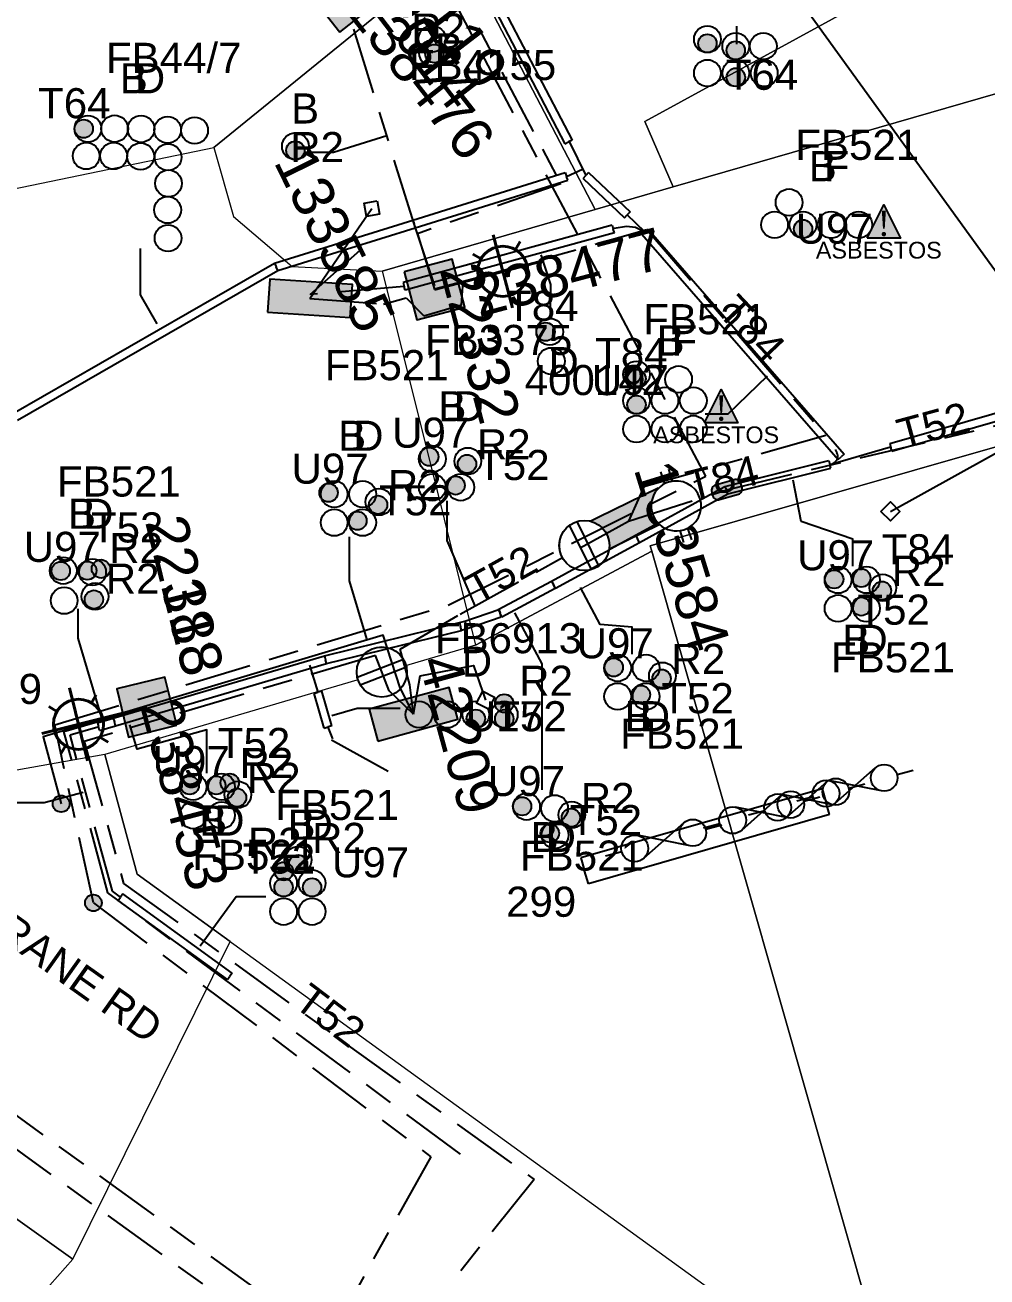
# Model space of a CAD drawing. Header units: metres. Extents: x 314728 to 315901, y 6265229 to 6266735.
# Drawn here: x 315284 to 315341.6, y 6265714.7 to 6265789.6 of the extents above; entities that cross this region are included whole.
import ezdxf
from ezdxf.enums import TextEntityAlignment as Align

# ---------------------------------------------------------------- set-up
doc = ezdxf.new("R2010")
doc.units = ezdxf.units.M
doc.linetypes.add('Cable Exist UG', pattern=[8.2, 4, -1.2, 1.8, -1.2])
doc.layers.get('0').update_dxf_attribs({"color": 6})
doc.layers.add('Cadastre Land Parcels_SP_EXT', color=250, linetype='Continuous', lineweight=5)
doc.layers.add('Cadastre Roads_SP_EXT', color=250, linetype='Continuous', lineweight=5)
for name, color, linetype in [('Duct_SP_EXT', 7, 'Continuous'), ('Equip_HV_EXT', 7, 'Continuous'), ('Equip_LV_EXT', 7, 'Continuous'), ('Equip_SP_SL_EXT', 7, 'Continuous'), ('Mains_HV_EXT', 7, 'Continuous'), ('Mains_LV_EXT', 7, 'Continuous'), ('Mains_SL_EXT', 7, 'Continuous'), ('Services_SP_EXT', 7, 'Continuous'), ('Sub_LV_EXT', 7, 'Continuous'), ('SupportsUG_SP_LV_EXT', 7, 'Continuous'), ('SupportsUG_SP_LV_SL_EXT', 7, 'Continuous'), ('Trench_SP_EXT', 7, 'Continuous')]:
    doc.layers.add(name, color=color, linetype=linetype)
doc.styles.add('COLUMN_LABEL', font='arial.ttf')
doc.styles.add('iecARIAL', font='arial.ttf', dxfattribs={"height": 2})
doc.styles.add('iecNAME', font='times.ttf')
doc.styles.add('POLE_LABEL', font='arial.ttf')
doc.styles.get("Standard").update_dxf_attribs({"font": 'arial.ttf'})

# ---------------------------------------------------------------- blocks, each defined once
blk = doc.blocks.new('COLUMN_EXT')
blk.add_hatch(color=256).paths.add_polyline_path([(-1.485, 1.485), (-1.485, -1.485), (1.485, -1.485), (1.485, 1.485)])
blk.add_lwpolyline([(-1.485, -1.485), (1.485, -1.485), (1.485, 1.485), (-1.485, 1.485)], close=True)
for tag, height, style, flags, p in [('ASSET_NUM', 2.5, 'COLUMN_LABEL', 8, (2, 2)), ('STRUCTURE_PLANT_NUMBER', 0.2, 'POLE_LABEL', 9, (1.813, 0.031)), ('STREET_CODE', 0.2, 'COLUMN_LABEL', 9, (1.813, -0.2))]:
    blk.add_attdef(tag, text='', height=height, dxfattribs=dict(style=style, flags=flags)).set_placement(p, align=Align.MIDDLE_LEFT)
at = {"flags": 9}
for tag, p in [('OWNED_BY', (1.813, -0.6)), ('STATE', (1.813, -0.8)), ('COLUMN_TYPE', (1.813, -0.4)), ('STREETNAME', (1.813, -1.6)), ('USAGE', (1.813, -1)), ('LEGEND', (1.813, -1.2)), ('LOCATION', (1.813, -1.4)), ('SUBURB', (1.813, -1.8)), ('NOTES', (1.813, -2))]:
    blk.add_attdef(tag, text='', height=0.2, dxfattribs=at).set_placement(p, align=Align.MIDDLE_LEFT)
at = {"flags": 1}
blk.add_attdef('Z', (1.813, -2.351), '', height=0.2, dxfattribs=at)
blk = doc.blocks.new('PILLAR_EXT')
blk.add_hatch(color=256).paths.add_polyline_path([(-2.475, 0.99), (-2.475, -0.99), (2.475, -0.99), (2.475, 0.99)])
blk.add_lwpolyline([(-2.475, -0.99), (2.475, -0.99), (2.475, 0.99), (-2.475, 0.99)], close=True)
at = {"style": 'iecARIAL', "flags": 8}
blk.add_attdef('ASSET_NUM', (1.5, 3.5), '', height=2.5, dxfattribs=at)
for tag, p, flags in [('OWNED_BY', (0, -0.2), 9), ('STATE', (0, -0.4), 9), ('SUPPORT_TYPE', (0, -0.6), 9), ('USAGE', (0, -0.8), 9), ('LEGEND', (0, -1), 9), ('LOCATION', (0, -1.2), 9), ('NOTES', (0, -1.4), 9), ('PARENT', (0, -1.6), 9), ('STREETNAME', (0, -1.8), 9), ('SUBURB', (0, -2), 1)]:
    blk.add_attdef(tag, p, '', height=0.2, dxfattribs=dict(flags=flags))
blk = doc.blocks.new('DUCT_EXT')
blk.add_circle((0, 0.8), 0.8)
at = {"flags": 1}
blk.add_attdef('Z', (0, 0), '', height=0.2, dxfattribs=at)
at = {"flags": 9}
for tag, p in [('DUCT_CODE', (0, 0)), ('XSECT_TYPE', (0, -0.2)), ('STATE', (0, -0.6)), ('FB_REFERENCE', (0, -0.4)), ('NOTES', (0, -0.8))]:
    blk.add_attdef(tag, text='', height=0.2, dxfattribs=at).set_placement(p, align=Align.MIDDLE_LEFT)
blk = doc.blocks.new('SL_LANTERN_EXT')
at = {"lineweight": 40}
for p, q in [((0, 1.968), (0, 6.468)), ((-1.459, 5.676), (-1.061, 5.278)), ((1.458, 5.676), (1.06, 5.278)), ((-2.25, 4.218), (2.25, 4.218)), ((-1.459, 2.759), (-1.061, 3.157)), ((1.458, 2.759), (1.06, 3.157)), ((0, 0), (0, 2.721))]:
    blk.add_line(p, q, dxfattribs=at)
blk.add_circle((0, 4.218), 1.5, dxfattribs=at)
at = {"style": 'iecARIAL', "flags": 8}
blk.add_attdef('ASSET_NUM', (1.5, 1.5), '', height=2.5, dxfattribs=at)
for tag, p, height, flags in [('CONSTRUCTED_VOLTAGE', (0.981, -0.653), 0.2, 9), ('CONTROL_TYPE', (0.981, -0.853), 0.2, 9), ('OPERATING_VOLTAGE', (0.981, -1.653), 0.2, 9), ('LANTERN_PURPOSE', (0.981, -1.053), 0.2, 9), ('LANTERN_TYPE', (0.981, -1.253), 0.2, 9), ('NO_PHASES', (0.981, -1.453), 0.2, 9), ('LNUMBER', (2.181, -3.253), 2.5, 8), ('ORIENTATION', (0.981, -1.853), 0.2, 9), ('OWNED_BY', (0.981, -2.053), 0.2, 9), ('STATE', (0.981, -2.253), 0.2, 9), ('CEXIST', (0.981, -2.653), 0.2, 9), ('CNEW', (0.981, -2.853), 0.2, 9), ('CNUMBER', (0.981, -3.053), 0.2, 9), ('USAGE', (0.981, -2.453), 0.2, 9), ('CREMOVE', (0.981, -3.253), 0.2, 9), ('CREPLACE', (0.981, -3.453), 0.2, 9), ('LKINGHEIGHT', (0.981, -3.653), 0.2, 9), ('LBRACKET', (0.981, -3.853), 0.2, 9), ('LBRACKETVOCAB', (0.981, -4.053), 0.2, 9), ('LCATEGORY', (0.981, -4.253), 0.2, 9), ('LCHARGE1', (0.981, -4.453), 0.2, 9), ('LCHARGE1PERCENT', (0.981, -4.653), 0.2, 9), ('LCHARGE2', (0.981, -4.853), 0.2, 9), ('LCHARGE2PERCENT', (0.981, -5.053), 0.2, 9), ('LCHARGE3', (0.981, -5.253), 0.2, 9), ('LCHARGE3PERCENT', (0.981, -5.453), 0.2, 9), ('LEXIST', (0.981, -5.653), 0.2, 9), ('LLAMP', (0.981, -5.853), 0.2, 9), ('LLAMPVOCAB', (0.981, -6.053), 0.2, 9), ('LMAST', (0.981, -6.253), 0.2, 9), ('LMASTVOCAB', (0.981, -6.453), 0.2, 9), ('LNEW', (0.981, -6.653), 0.2, 9), ('LANTNUMBER', (0.981, -6.853), 0.2, 9), ('LOUTREACH', (0.981, -7.253), 0.2, 9), ('LOUTREACHVOCAB', (0.981, -7.453), 0.2, 9), ('LRATECODE', (0.981, -7.653), 0.2, 9), ('LREMOVE', (0.981, -7.853), 0.2, 9), ('LREPLACE', (0.981, -8.053), 0.2, 9), ('LTYPE', (0.981, -8.253), 0.2, 9), ('LTYPEVOCAB', (0.981, -8.453), 0.2, 9), ('LEGEND', (0.981, -8.653), 0.2, 9), ('LOCATION', (0.981, -8.853), 0.2, 9), ('NOTES', (0.981, -9.053), 0.2, 9), ('STREETNAME', (0.981, -9.253), 0.2, 9), ('SUBURB', (0.981, -9.453), 0.2, 1)]:
    blk.add_attdef(tag, p, '', height=height, dxfattribs=dict(flags=flags))
blk = doc.blocks.new('CCP_EXT')
at = {"flags": 9}
for tag, p in [('USAGE', (0, -1.2)), ('LEGEND', (0, -1.4)), ('LIFE_SUPPORT', (0, -1.6)), ('STATE', (0, -1.8)), ('NOTES', (0, -2))]:
    blk.add_attdef(tag, text='', height=0.2, dxfattribs=at).set_placement(p, align=Align.MIDDLE_LEFT)
blk.add_wipeout([(0, 0.566), (0.566, 0), (0, -0.566), (-0.566, 0)])
blk.add_lwpolyline([(-0.566, 0), (0, 0.566), (0.566, 0), (0, -0.566), (-0.566, 0)])
at = {"flags": 1}
blk.add_attdef('Z', (0, 0), '', height=0.2, dxfattribs=at)
at = {"flags": 9}
for tag, p in [('CCP_TYPE', (0, 0)), ('OPERATING_VOLTAGE', (0, -0.6)), ('ORIENTATION', (0, -0.8)), ('CONSTRUCTED_VOLTAGE', (0, -0.2)), ('NO_PHASES', (0, -0.4)), ('OWNED_BY', (0, -1))]:
    blk.add_attdef(tag, text='', height=0.2, dxfattribs=at).set_placement(p, align=Align.MIDDLE_LEFT)
blk = doc.blocks.new('LV_STJ_EXT')
h = blk.add_hatch(color=256)
edge = h.paths.add_edge_path()
edge.add_ellipse((-0.586, 0.131), major_axis=(0.226, 0.226), ratio=1, start_angle=44.99996, end_angle=135)
edge.add_line((-0.906, 0.131), (-0.906, -0.131))
edge.add_ellipse((-0.586, -0.131), major_axis=(0.226, 0.226), ratio=1, start_angle=134.99996, end_angle=225)
edge.add_line((-0.586, -0.451), (0.586, -0.451))
edge.add_ellipse((0.586, -0.131), major_axis=(-0.226, 0.226), ratio=1, start_angle=134.99996, end_angle=225)
edge.add_line((0.906, -0.131), (0.906, 0.131))
edge.add_ellipse((0.586, 0.131), major_axis=(-0.226, 0.226), ratio=1, start_angle=224.99996, end_angle=315)
edge.add_line((0.586, 0.451), (-0.586, 0.451))
blk.add_lwpolyline([(-0.906, 0.131), (-0.906, -0.131, 0.414214), (-0.586, -0.451), (0.586, -0.451, 0.414214), (0.906, -0.131), (0.906, 0.131, 0.414214), (0.586, 0.451), (-0.586, 0.451, 0.414214)], format="xyb", close=True)
at = {"flags": 1}
blk.add_attdef('Z', (0, 0), '', height=0.2, dxfattribs=at)
at = {"flags": 9}
for tag, p in [('ORIENTATION', (0, 0)), ('USAGE', (0, -0.2)), ('LEGEND', (0, -0.4)), ('NOTES', (0, -0.6))]:
    blk.add_attdef(tag, text='', height=0.2, dxfattribs=at).set_placement(p, align=Align.MIDDLE_LEFT)
blk = doc.blocks.new('WARNING_FEATURE_EXT')
h = blk.add_hatch(color=2)
h.dxf.hatch_style = 1
h.paths.add_polyline_path([(0.001, 1.995), (-0.994, -0.001), (0.997, -0.001)])
at = {"color": 18, "true_color": 0x000000}
blk.add_lwpolyline([(-0.994, -0.001), (0.001, 1.995), (0.997, -0.001)], close=True, dxfattribs=at)
at = {"color": 18, "true_color": 0x000000, "insert": (0.001, 0.872), "char_height": 1.5, "attachment_point": 5, "line_spacing_factor": 1.5, "style": 'iecNAME'}
blk.add_mtext_dynamic_manual_height_columns('!', width=1.5, gutter_width=4, heights=[0], dxfattribs=at)
at = {"color": 2, "flags": 1}
for tag, p in [('STATE', (1.191, 2.008)), ('HAZMAT_ID', (1.191, 0.723))]:
    blk.add_attdef(tag, p, '', height=0.8, dxfattribs=at)
at = {"color": 2}
blk.add_attdef('WARNING_TYPE', text='', height=1, dxfattribs=at).set_placement((-4.067, -1.217), (4.875, -1.217), align=Align.ALIGNED)
at = {"color": 2, "flags": 1}
blk.add_attdef('WARNING_DESC', text='', height=0.8, dxfattribs=at).set_placement((1.191, -0.562), align=Align.MIDDLE_CENTER)
blk = doc.blocks.new('LV_UG_LINKS_CLOSED_EXT')
blk.add_wipeout([(-1.056, 1.057), (-1.18, 0.916), (-1.286, 0.761), (-1.371, 0.594), (-1.435, 0.417), (-1.476, 0.234), (-1.493, 0.047), (-1.487, -0.14), (-1.458, -0.326), (-1.406, -0.506), (-1.331, -0.678), (-1.236, -0.839), (-1.121, -0.988), (-0.988, -1.12), (-0.84, -1.235), (-0.679, -1.331), (-0.506, -1.406), (-0.326, -1.458), (-0.141, -1.487), (0.047, -1.493), (0.233, -1.476), (0.416, -1.435), (0.593, -1.371), (0.76, -1.286), (0.915, -1.181), (1.056, -1.057), (1.18, -0.916), (1.286, -0.761), (1.371, -0.594), (1.435, -0.417), (1.476, -0.234), (1.493, -0.047), (1.487, 0.14), (1.458, 0.326), (1.406, 0.506), (1.331, 0.678), (1.236, 0.839), (1.121, 0.988), (0.988, 1.12), (0.84, 1.235), (0.679, 1.331), (0.506, 1.406), (0.326, 1.458), (0.141, 1.487), (-0.047, 1.493), (-0.233, 1.476), (-0.416, 1.435), (-0.593, 1.371), (-0.76, 1.286), (-0.915, 1.181)])
for p, q in [((-0.25, -1.479), (-0.25, 1.479)), ((0.25, -1.479), (0.25, 1.479))]:
    blk.add_line(p, q)
blk.add_circle((0, 0), 1.5)
at = {"flags": 9}
for tag, p in [('ACTUAL_STATUS', (0, 0)), ('OPERATING_VOLTAGE', (0, -0.6)), ('ORIENTATION', (0, -0.8)), ('CONSTRUCTED_VOLTAGE', (0, -0.2)), ('NO_PHASES', (0, -0.4)), ('STATE', (0, -1)), ('SWITCH_TYPE', (0, -1.2)), ('USAGE', (0, -1.4)), ('NOTES', (0, -1.6))]:
    blk.add_attdef(tag, text='', height=0.2, dxfattribs=at).set_placement(p, align=Align.MIDDLE_LEFT)
at = {"flags": 1}
blk.add_attdef('Z', (0, 0), '', height=0.2, dxfattribs=at)
blk = doc.blocks.new('LV_UG_LINKS_OPEN_EXT')
for p, q in [((-0.249, 1.473), (-0.249, 2.22)), ((0.249, 1.473), (0.249, 2.22)), ((-0.249, -1.473), (-0.249, -2.22)), ((0.249, -1.473), (0.249, -2.22))]:
    blk.add_line(p, q)
at = {"flags": 9}
for tag, p in [('ACTUAL_STATUS', (0, 0)), ('OPERATING_VOLTAGE', (0, -0.6)), ('ORIENTATION', (0, -0.8)), ('CONSTRUCTED_VOLTAGE', (0, -0.2)), ('NO_PHASES', (0, -0.4)), ('STATE', (0, -1)), ('SWITCH_TYPE', (0, -1.2)), ('USAGE', (0, -1.4)), ('NOTES', (0, -1.6))]:
    blk.add_attdef(tag, text='', height=0.2, dxfattribs=at).set_placement(p, align=Align.MIDDLE_LEFT)
at = {"flags": 1}
blk.add_attdef('Z', (0, 0), '', height=0.2, dxfattribs=at)
blk.add_wipeout([(-0.249, 1.473), (-0.432, 1.43), (-0.608, 1.365), (-0.774, 1.278), (-0.928, 1.171), (-1.067, 1.045), (-1.19, 0.903), (-1.294, 0.747), (-1.377, 0.579), (-1.439, 0.402), (-1.478, 0.218), (-1.494, 0.031), (-1.486, -0.156), (-1.455, -0.341), (-1.4, -0.521), (-1.324, -0.692), (-1.227, -0.853), (-1.11, -1), (-0.976, -1.131), (-0.827, -1.244), (-0.664, -1.338), (-0.491, -1.411), (-0.311, -1.461), (-0.125, -1.489), (0.062, -1.493), (0.249, -1.473), (0.432, -1.43), (0.608, -1.365), (0.774, -1.278), (0.928, -1.171), (1.067, -1.045), (1.19, -0.903), (1.294, -0.747), (1.377, -0.579), (1.439, -0.402), (1.478, -0.218), (1.494, -0.031), (1.486, 0.156), (1.455, 0.341), (1.4, 0.521), (1.324, 0.692), (1.227, 0.853), (1.11, 1), (0.976, 1.131), (0.827, 1.244), (0.664, 1.338), (0.491, 1.411), (0.311, 1.461), (0.125, 1.489), (-0.062, 1.493)])
blk.add_lwpolyline([(0, -1.494, 1), (0, 1.494, 1)], format="xyb", close=True)
blk = doc.blocks.new('CABLE_LARGE_EXT')
h = blk.add_hatch(color=256)
edge = h.paths.add_edge_path()
edge.add_arc((0, 0.55), 0.55, 0, 360)
blk.add_circle((0, 0.55), 0.55)
at = {"flags": 1}
blk.add_attdef('Z', (0, 0), '', height=0.2, dxfattribs=at)
at = {"flags": 9}
for tag, p in [('COND_CODE', (0, 0)), ('XSECT_SIZE', (0, -0.6)), ('STATE', (0, -0.4)), ('FB_REFERENCE', (0, -0.2)), ('NOTES', (0, -0.8))]:
    blk.add_attdef(tag, text='', height=0.2, dxfattribs=at).set_placement(p, align=Align.MIDDLE_LEFT)
blk = doc.blocks.new('CONNECTOR_NODE_EXT')
h = blk.add_hatch(color=256)
edge = h.paths.add_edge_path()
edge.add_arc((0, 0), 0.5, 0, 360)
blk.add_circle((0, 0), 0.5)
at = {"flags": 1}
blk.add_attdef('Z', (0, 0), '', height=0.2, dxfattribs=at)
at = {"flags": 9}
for tag, p in [('CONNECTOR_TYPE', (0, 0)), ('OPERATING_VOLTAGE', (0, -0.6)), ('ORIENTATION', (0, -0.8)), ('CONSTRUCTED_VOLTAGE', (0, -0.2)), ('NO_PHASES', (0, -0.4)), ('SUBTYPE', (0, -1)), ('USAGE', (0, -1.2)), ('NOTES', (0, -1.4))]:
    blk.add_attdef(tag, text='', height=0.2, dxfattribs=at).set_placement(p, align=Align.MIDDLE_LEFT)
blk = doc.blocks.new('LV_UG_DFUSE_CLOSED_EXT')
for points in [[(1, 0), (0, 0)], [(5.04, 0.726), (2.156, -0.717)], [(5.049, -0.707), (2.156, 0.717)], [(6.2, 0.013), (7.2, 0.013)]]:
    blk.add_lwpolyline(points)
for centre in [(1.8, 0), (5.4, 0.011)]:
    blk.add_circle(centre, 0.8)
at = {"flags": 9}
for tag, p in [('ACTUAL_STATUS', (0, 0)), ('OPERATING_VOLTAGE', (0, -0.6)), ('ORIENTATION', (0, -0.8)), ('CONSTRUCTED_VOLTAGE', (0, -0.2)), ('NO_PHASES', (0, -0.4)), ('STATE', (0, -1)), ('SWITCH_TYPE', (0, -1.2)), ('USAGE', (0, -1.4)), ('NOTES', (0, -1.6))]:
    blk.add_attdef(tag, text='', height=0.2, dxfattribs=at).set_placement(p, align=Align.MIDDLE_LEFT)
at = {"flags": 1}
blk.add_attdef('Z', (0, 0), '', height=0.2, dxfattribs=at)

msp = doc.modelspace()

# ---------------------------------------------------------------- linework, layer by layer
at = {"layer": 'Cadastre Land Parcels_SP_EXT', "linetype": 'Continuous'}
for points in [[(315370.245, 6265793.612), (315351.381, 6265827.942), (315313.589, 6265797.059), (315309.972, 6265794.151), (315318.129, 6265778.53), (315322.791, 6265779.872), (315321.11, 6265783.788), (315359.235, 6265804.639), (315365.78, 6265792.306), (315370.245, 6265793.612)], [(315365.78, 6265792.306), (315359.235, 6265804.639), (315321.11, 6265783.788), (315322.791, 6265779.872), (315365.78, 6265792.306)], [(315318.129, 6265778.53), (315309.972, 6265794.151), (315295.33, 6265782.235), (315296.505, 6265778.111), (315300.011, 6265775.118), (315305.39, 6265774.842), (315318.129, 6265778.53)], [(315376.703, 6265723.763), (315361.896, 6265719.457), (315347.809, 6265765.976), (315321.414, 6265758.406), (315321.514, 6265758.105), (315334.743, 6265711.767), (315330.044, 6265710.326), (315348.383, 6265697.047), (315354.949, 6265697.222), (315379.822, 6265724.654), (315376.703, 6265723.763)], [(315330.044, 6265710.326), (315334.743, 6265711.767), (315321.514, 6265758.105), (315310.985, 6265752.478), (315288.806, 6265745.946), (315290.746, 6265738.781), (315330.044, 6265710.326)], [(315286.9, 6265715.765), (315253.49, 6265739.644), (315236.226, 6265727.865), (315274.495, 6265701.774), (315286.9, 6265715.765)]]:
    msp.add_lwpolyline(points, close=True, dxfattribs=at)
at = {"layer": 'Cadastre Roads_SP_EXT', "linetype": 'Continuous'}
msp.add_lwpolyline([(315296.302, 6265734.758), (315290.746, 6265738.782), (315288.806, 6265745.946), (315267.968, 6265742.227), (315253.49, 6265739.644), (315286.9, 6265715.765), (315296.302, 6265734.758)], close=True, dxfattribs=at)
at = {"layer": 'Duct_SP_EXT'}
for p, q in [((315310.836, 6265793.991), (315316.747, 6265782.678)), ((315310.409, 6265793.773), (315316.322, 6265782.456)), ((315316.322, 6265782.456), (315316.535, 6265782.567)), ((315316.747, 6265782.678), (315316.535, 6265782.567)), ((315307.228, 6265777.89), (315316.345, 6265780.734)), ((315316.345, 6265780.734), (315316.416, 6265780.505)), ((315316.488, 6265780.275), (315316.416, 6265780.505)), ((315317.407, 6265780.382), (315317.572, 6265780.556)), ((315317.737, 6265780.73), (315317.572, 6265780.556)), ((315317.737, 6265780.73), (315320.217, 6265778.378)), ((315307.371, 6265777.432), (315316.488, 6265780.275)), ((315317.407, 6265780.382), (315319.887, 6265778.029)), ((315320.217, 6265778.378), (315320.052, 6265778.203)), ((315319.153, 6265777.591), (315306.647, 6265774.161)), ((315307.228, 6265777.89), (315307.3, 6265777.661)), ((315307.228, 6265777.89), (315307.3, 6265777.661)), ((315307.371, 6265777.432), (315307.3, 6265777.661)), ((315307.371, 6265777.432), (315307.3, 6265777.661)), ((315319.153, 6265777.591), (315319.217, 6265777.359)), ((315319.887, 6265778.029), (315320.052, 6265778.203)), ((315319.28, 6265777.128), (315306.773, 6265773.699)), ((315319.28, 6265777.128), (315319.217, 6265777.359)), ((315320.929, 6265777.042), (315321.11, 6265777.2)), ((315321.291, 6265777.358), (315321.11, 6265777.2)), ((315321.291, 6265777.358), (315333.031, 6265763.898)), ((315283.354, 6265766.349), (315298.96, 6265775.312)), ((315298.96, 6265775.312), (315299.057, 6265775.091)), ((315283.593, 6265765.933), (315299.153, 6265774.869)), ((315299.153, 6265774.869), (315299.057, 6265775.091)), ((315306.647, 6265774.161), (315306.71, 6265773.93)), ((315306.773, 6265773.699), (315306.71, 6265773.93)), ((315335.745, 6265764.534), (315347.276, 6265767.841)), ((315335.877, 6265764.073), (315347.408, 6265767.38)), ((315335.745, 6265764.534), (315335.811, 6265764.303)), ((315335.877, 6265764.073), (315335.811, 6265764.303)), ((315325.892, 6265761.965), (315332.104, 6265763.519)), ((315332.104, 6265763.519), (315332.162, 6265763.286)), ((315332.22, 6265763.053), (315332.162, 6265763.286)), ((315332.669, 6265763.582), (315332.85, 6265763.74)), ((315333.031, 6265763.898), (315332.85, 6265763.74)), ((315326.068, 6265761.515), (315332.22, 6265763.053)), ((315325.892, 6265761.965), (315325.98, 6265761.74)), ((315326.068, 6265761.515), (315325.98, 6265761.74)), ((315312.555, 6265754.179), (315315.749, 6265755.885)), ((315310.332, 6265753.919), (315312.364, 6265754.617)), ((315312.329, 6265754.602), (315312.442, 6265754.39)), ((315312.364, 6265754.617), (315312.442, 6265754.39)), ((315312.555, 6265754.179), (315312.442, 6265754.39)), ((315312.52, 6265754.163), (315312.442, 6265754.39)), ((315310.012, 6265753.825), (315310.332, 6265753.919)), ((315310.012, 6265753.825), (315310.08, 6265753.595)), ((315310.023, 6265753.828), (315310.08, 6265753.595)), ((315310.148, 6265753.365), (315310.08, 6265753.595)), ((315310.137, 6265753.362), (315310.08, 6265753.595)), ((315310.332, 6265753.919), (315310.405, 6265753.691)), ((315310.477, 6265753.462), (315310.405, 6265753.691)), ((315310.477, 6265753.462), (315312.52, 6265754.163)), ((315310.148, 6265753.365), (315310.477, 6265753.462)), ((315289.311, 6265748.117), (315301.938, 6265751.836)), ((315289.446, 6265747.657), (315302.074, 6265751.376)), ((315301.938, 6265751.836), (315302.006, 6265751.606)), ((315301.949, 6265751.839), (315302.006, 6265751.606)), ((315302.074, 6265751.376), (315302.006, 6265751.606)), ((315302.063, 6265751.373), (315302.006, 6265751.606)), ((315301.32, 6265749.593), (315301.55, 6265749.66)), ((315301.931, 6265747.518), (315301.32, 6265749.593)), ((315301.781, 6265749.728), (315301.55, 6265749.66)), ((315302.392, 6265747.654), (315301.781, 6265749.728)), ((315288.363, 6265747.838), (315289.311, 6265748.117)), ((315288.363, 6265747.838), (315288.431, 6265747.608)), ((315288.498, 6265747.377), (315288.431, 6265747.608)), ((315288.498, 6265747.377), (315289.446, 6265747.657)), ((315289.311, 6265748.117), (315289.379, 6265747.887)), ((315289.311, 6265748.117), (315289.379, 6265747.887)), ((315289.446, 6265747.657), (315289.379, 6265747.887)), ((315289.446, 6265747.657), (315289.379, 6265747.887)), ((315301.931, 6265747.518), (315302.161, 6265747.586)), ((315302.392, 6265747.654), (315302.161, 6265747.586)), ((315289.605, 6265737.212), (315289.746, 6265737.406)), ((315296.141, 6265732.479), (315289.605, 6265737.212)), ((315289.887, 6265737.601), (315289.746, 6265737.406)), ((315296.423, 6265732.868), (315289.887, 6265737.601)), ((315296.141, 6265732.479), (315296.282, 6265732.674)), ((315296.423, 6265732.868), (315296.282, 6265732.674))]:
    msp.add_line(p, q, dxfattribs=at)
for points in [[(315326.576, 6265789.487), (315326.576, 6265788.412)], [(315300.799, 6265781.96), (315302.484, 6265781.96), (315305.667, 6265782.944)], [(315290.925, 6265776.191), (315290.925, 6265773.431), (315291.918, 6265771.68)], [(315315.457, 6265772.429), (315315.482, 6265774.046), (315314.903, 6265775.82)], [(315324.701, 6265766.309), (315326.075, 6265766.309), (315328.432, 6265768.579)], [(315333.532, 6265757.196), (315333.532, 6265758.815), (315330.459, 6265759.871), (315329.969, 6265762.351)], [(315309.27, 6265761.114), (315309.27, 6265758.729), (315310.935, 6265754.831)], [(315303.428, 6265758.952), (315303.428, 6265756.326), (315304.448, 6265752.863)], [(315320.352, 6265751.931), (315320.352, 6265753.55), (315318.44, 6265753.718), (315317.246, 6265755.931)], [(315287.197, 6265754.648), (315287.197, 6265752.902), (315288.646, 6265747.982)], [(315314.958, 6265743.819), (315314.958, 6265751.352), (315313.326, 6265754.406)], [(315306.465, 6265748.696), (315303.904, 6265748.696), (315302.393, 6265748.251)], [(315294.91, 6265744.829), (315294.91, 6265747.421), (315290.737, 6265746.247), (315290.307, 6265747.707)], [(315281.193, 6265743.06), (315285.174, 6265743.06), (315287.516, 6265743.694)], [(315298.442, 6265737.431), (315296.658, 6265737.431), (315294.501, 6265734.486)]]:
    msp.add_lwpolyline(points, dxfattribs=at)
at = {"layer": 'Mains_HV_EXT', "linetype": 'Cable Exist UG'}
msp.add_lwpolyline([(315288.124, 6265737.064), (315308.297, 6265721.887), (315297.046, 6265701.732)], dxfattribs=at)
at = {"layer": 'Mains_LV_EXT', "linetype": 'Cable Exist UG'}
msp.add_lwpolyline([(315326.008, 6265761.772), (315345.068, 6265766.32)], dxfattribs=at)
at = {"layer": 'Services_SP_EXT'}
msp.add_lwpolyline([(315347.692, 6265767.074), (315330.581, 6265790.707)], dxfattribs=at)
at = {"layer": 'Sub_LV_EXT'}
for p, q in [((315331.7, 6265743.885), (315317.281, 6265739.75)), ((315331.7, 6265743.885), (315331.921, 6265743.116)), ((315332.142, 6265742.347), (315331.921, 6265743.116)), ((315332.142, 6265742.347), (315317.723, 6265738.212)), ((315317.281, 6265739.75), (315317.502, 6265738.981)), ((315317.723, 6265738.212), (315317.502, 6265738.981))]:
    msp.add_line(p, q, dxfattribs=at)
at = {"layer": 'Trench_SP_EXT', "linetype": 'Cable Exist UG'}
for points in [[(315316.568, 6265782.587), (315317.572, 6265780.556)], [(315316.416, 6265780.504), (315317.38, 6265780.944)], [(315308.545, 6265773.956), (315307.3, 6265777.661)], [(315319.258, 6265777.401), (315320.009, 6265777.537), (315320.545, 6265777.463), (315321.11, 6265777.2), (315320.052, 6265778.204)], [(315306.71, 6265773.93), (315301.08, 6265773.44), (315304.085, 6265776.101)], [(315332.162, 6265763.286), (315335.783, 6265764.329)], [(315301.047, 6265751.284), (315301.55, 6265749.66)], [(315289.746, 6265737.406), (315289.262, 6265737.757), (315286.731, 6265747.107), (315288.397, 6265747.598)], [(315302.144, 6265747.581), (315302.432, 6265746.882)], [(315302.374, 6265746.815), (315305.761, 6265744.938)]]:
    msp.add_lwpolyline(points, dxfattribs=at)
msp.add_lwpolyline([(315332.476, 6265764.169), (315332.592, 6265763.972), (315332.592, 6265763.972, -0.384373), (315332.493, 6265763.438), (315332.493, 6265763.438), (315332.297, 6265763.309)], format="xyb", dxfattribs=at)

# ---------------------------------------------------------------- block references
at = {"layer": 'Duct_SP_EXT'}
for name, p, rotation in [('DUCT_EXT', (315309.175, 6265788.733), 90), ('DUCT_EXT', (315309.216, 6265787.866), 90), ('CABLE_LARGE_EXT', (315309.069, 6265787.849), 90), ('DUCT_EXT', (315286.999, 6265783.349), 270.249110522693), ('CABLE_LARGE_EXT', (315286.999, 6265783.349), 270.249110522693), ('DUCT_EXT', (315288.596, 6265783.356), 270.249110522693), ('DUCT_EXT', (315290.176, 6265783.338), 270.249110522693), ('DUCT_EXT', (315291.764, 6265783.284), 270.249110522693), ('DUCT_EXT', (315293.379, 6265783.249), 270.249110522693), ('DUCT_EXT', (315300.197, 6265781.508), 359.4476719335503), ('CABLE_LARGE_EXT', (315300.197, 6265781.508), 359.4476719335503), ('DUCT_EXT', (315314.615, 6265771.217), 269.9999999999998), ('CABLE_LARGE_EXT', (315314.615, 6265771.217), 269.9999999999998), ('CABLE_LARGE_EXT', (315307.659, 6265763.743), 269.9999999999998), ('CABLE_LARGE_EXT', (315301.639, 6265761.594), 269.9999999999998), ('CABLE_LARGE_EXT', (315285.624, 6265756.918), 269.9999999999998), ('CABLE_LARGE_EXT', (315331.873, 6265756.416), 269.9999999999998), ('CABLE_LARGE_EXT', (315318.692, 6265751.15), 269.9999999999998), ('CABLE_LARGE_EXT', (315293.336, 6265744.1), 269.9999999999998), ('CABLE_LARGE_EXT', (315313.213, 6265742.84), 269.9999999999998)]:
    msp.add_blockref(name, p, dxfattribs=dict(at, rotation=rotation))
for name, p in [('DUCT_EXT', (315324.844, 6265787.904)), ('CABLE_LARGE_EXT', (315324.844, 6265787.904)), ('DUCT_EXT', (315326.536, 6265787.491)), ('DUCT_EXT', (315328.186, 6265787.491)), ('CABLE_LARGE_EXT', (315326.536, 6265787.491)), ('DUCT_EXT', (315324.844, 6265785.882)), ('DUCT_EXT', (315326.544, 6265785.882)), ('DUCT_EXT', (315328.244, 6265785.882)), ('CABLE_LARGE_EXT', (315326.544, 6265785.882)), ('DUCT_EXT', (315287.697, 6265780.93)), ('DUCT_EXT', (315289.336, 6265780.93)), ('DUCT_EXT', (315290.951, 6265780.904)), ('DUCT_EXT', (315292.59, 6265780.853)), ('DUCT_EXT', (315292.616, 6265779.29)), ('DUCT_EXT', (315329.728, 6265778.152)), ('DUCT_EXT', (315292.565, 6265777.702)), ('DUCT_EXT', (315328.861, 6265776.811)), ('DUCT_EXT', (315330.561, 6265776.811)), ('DUCT_EXT', (315332.245, 6265776.811)), ('DUCT_EXT', (315333.895, 6265776.811)), ('DUCT_EXT', (315292.59, 6265776.011)), ('CABLE_LARGE_EXT', (315330.561, 6265776.811)), ('DUCT_EXT', (315315.509, 6265768.664)), ('DUCT_EXT', (315320.602, 6265767.859)), ('CABLE_LARGE_EXT', (315320.603, 6265767.859)), ('DUCT_EXT', (315323.12, 6265767.571)), ('DUCT_EXT', (315320.602, 6265766.299)), ('DUCT_EXT', (315322.302, 6265766.299)), ('DUCT_EXT', (315324.002, 6265766.299)), ('CABLE_LARGE_EXT', (315320.603, 6265766.299)), ('DUCT_EXT', (315320.602, 6265764.599)), ('DUCT_EXT', (315322.302, 6265764.599)), ('DUCT_EXT', (315324.002, 6265764.599)), ('DUCT_EXT', (315308.395, 6265762.814)), ('DUCT_EXT', (315310.518, 6265762.683)), ('CABLE_LARGE_EXT', (315310.467, 6265762.761)), ('DUCT_EXT', (315308.395, 6265761.114)), ('CABLE_LARGE_EXT', (315309.785, 6265761.474)), ('DUCT_EXT', (315310.095, 6265761.114)), ('DUCT_EXT', (315302.527, 6265760.703)), ('DUCT_EXT', (315304.227, 6265760.703)), ('DUCT_EXT', (315305.204, 6265760.239)), ('CABLE_LARGE_EXT', (315305.152, 6265760.316)), ('DUCT_EXT', (315302.527, 6265759.003)), ('CABLE_LARGE_EXT', (315303.917, 6265759.364)), ('DUCT_EXT', (315304.227, 6265759.003)), ('DUCT_EXT', (315286.326, 6265756.131)), ('CABLE_LARGE_EXT', (315287.761, 6265756.387)), ('DUCT_EXT', (315288.077, 6265756.039)), ('CABLE_LARGE_EXT', (315288.581, 6265756.489)), ('DUCT_EXT', (315332.657, 6265755.576)), ('CABLE_LARGE_EXT', (315334.045, 6265755.946)), ('DUCT_EXT', (315334.357, 6265755.576)), ('DUCT_EXT', (315335.334, 6265755.112)), ('DUCT_EXT', (315286.377, 6265754.339)), ('DUCT_EXT', (315288.222, 6265754.593)), ('CABLE_LARGE_EXT', (315288.158, 6265754.657)), ('CABLE_LARGE_EXT', (315335.282, 6265755.189)), ('DUCT_EXT', (315332.657, 6265753.876)), ('CABLE_LARGE_EXT', (315334.047, 6265754.237)), ('DUCT_EXT', (315334.357, 6265753.876)), ('DUCT_EXT', (315319.477, 6265750.311)), ('DUCT_EXT', (315321.177, 6265750.311)), ('DUCT_EXT', (315322.154, 6265749.846)), ('CABLE_LARGE_EXT', (315322.102, 6265749.924)), ('DUCT_EXT', (315319.477, 6265748.611)), ('CABLE_LARGE_EXT', (315320.867, 6265748.971)), ('DUCT_EXT', (315321.177, 6265748.611)), ('DUCT_EXT', (315307.597, 6265747.527)), ('DUCT_EXT', (315309.296, 6265747.525)), ('DUCT_EXT', (315310.996, 6265747.525)), ('DUCT_EXT', (315312.696, 6265747.525)), ('DUCT_EXT', (315294.089, 6265743.201)), ('CABLE_LARGE_EXT', (315295.473, 6265743.548)), ('DUCT_EXT', (315295.789, 6265743.201)), ('CABLE_LARGE_EXT', (315296.28, 6265743.702)), ('DUCT_EXT', (315296.766, 6265742.736)), ('CABLE_LARGE_EXT', (315296.714, 6265742.813)), ('DUCT_EXT', (315294.089, 6265741.501)), ('DUCT_EXT', (315295.789, 6265741.501)), ('DUCT_EXT', (315314.031, 6265742.019)), ('DUCT_EXT', (315315.704, 6265741.915)), ('DUCT_EXT', (315316.733, 6265741.529)), ('CABLE_LARGE_EXT', (315316.682, 6265741.606)), ('CABLE_LARGE_EXT', (315315.421, 6265740.68)), ('DUCT_EXT', (315315.731, 6265740.319)), ('DUCT_EXT', (315300.363, 6265738.833)), ('CABLE_LARGE_EXT', (315299.511, 6265738.407)), ('CABLE_LARGE_EXT', (315300.363, 6265738.833)), ('DUCT_EXT', (315299.501, 6265737.442)), ('CABLE_LARGE_EXT', (315299.501, 6265737.442)), ('DUCT_EXT', (315301.201, 6265737.442)), ('CABLE_LARGE_EXT', (315301.2, 6265737.442)), ('DUCT_EXT', (315299.501, 6265735.742)), ('DUCT_EXT', (315301.201, 6265735.742))]:
    msp.add_blockref(name, p, dxfattribs=at)
ref = msp.add_blockref('WARNING_FEATURE_EXT', (315335.395, 6265776.811), dxfattribs=at)
ref.add_attrib('WARNING_TYPE', 'ASBESTOS', (315331.329, 6265775.594), dxfattribs={"layer": '0', "color": 2, "height": 1})
ref = msp.add_blockref('WARNING_FEATURE_EXT', (315325.669, 6265765.77), dxfattribs=at)
ref.add_attrib('WARNING_TYPE', 'ASBESTOS', (315321.603, 6265764.553), dxfattribs={"layer": '0', "color": 2, "height": 1})
at = {"layer": 'Equip_HV_EXT'}
msp.add_blockref('CONNECTOR_NODE_EXT', (315288.124, 6265737.064), dxfattribs=at)
at = {"layer": 'Equip_LV_EXT'}
for name, p, rotation in [('LV_STJ_EXT', (315326.008, 6265761.772), 16.13931329854249), ('LV_UG_DFUSE_CLOSED_EXT', (315330.197, 6265743.142), 14.89699361908315), ('LV_UG_DFUSE_CLOSED_EXT', (315327.305, 6265742.313), 14.89699361908315), ('LV_UG_DFUSE_CLOSED_EXT', (315324.616, 6265741.541), 14.89699361908315), ('LV_UG_DFUSE_CLOSED_EXT', (315318.755, 6265739.86), 14.89699361908315)]:
    msp.add_blockref(name, p, dxfattribs=dict(at, rotation=rotation))
msp.add_blockref('CONNECTOR_NODE_EXT', (315286.2, 6265742.99), dxfattribs=at)
at = {"layer": 'Equip_SP_SL_EXT'}
ref = msp.add_blockref('SL_LANTERN_EXT', (315303.111, 6265791.217), dxfattribs=dict(at, rotation=37.9802808910411))
ref.add_attrib('ASSET_NUM', '22119', dxfattribs={"layer": '0', "height": 2.5, "rotation": 307.43815, "style": 'iecARIAL'}).set_placement((315304.611, 6265792.717), align=Align.BOTTOM_LEFT)
ref = msp.add_blockref('SL_LANTERN_EXT', (315303.111, 6265791.217), dxfattribs=dict(at, rotation=37.9802808910411))
ref.add_attrib('ASSET_NUM', '22014', dxfattribs={"layer": '0', "height": 2.5, "rotation": 307.43815, "style": 'iecARIAL'}).set_placement((315304.611, 6265792.717), align=Align.MIDDLE_LEFT)
ref = msp.add_blockref('SL_LANTERN_EXT', (315308.531, 6265773.745), dxfattribs=dict(at, rotation=284.8806766796928))
ref.add_attrib('ASSET_NUM', '22332', dxfattribs={"layer": '0', "height": 2.5, "rotation": 284.7099, "style": 'iecARIAL'}).set_placement((315310.031, 6265775.245), align=Align.MIDDLE_LEFT)
ref = msp.add_blockref('SL_LANTERN_EXT', (315291.327, 6265748.76), dxfattribs=dict(at, rotation=103.9329746555293))
ref.add_attrib('ASSET_NUM', '22383', dxfattribs={"layer": '0', "height": 2.5, "rotation": 284.00572, "style": 'iecARIAL'}).set_placement((315292.827, 6265750.26), align=Align.BOTTOM_RIGHT)
ref = msp.add_blockref('SL_LANTERN_EXT', (315291.327, 6265748.76), dxfattribs=dict(at, rotation=103.9329746555293))
ref.add_attrib('ASSET_NUM', '22118', dxfattribs={"layer": '0', "height": 2.5, "rotation": 284.00572, "style": 'iecARIAL'}).set_placement((315292.827, 6265750.26), align=Align.BOTTOM_RIGHT)
at = {"layer": 'SupportsUG_SP_LV_EXT'}
ref = msp.add_blockref('PILLAR_EXT', (315301.077, 6265773.214), dxfattribs=dict(at, rotation=356.1993148713275))
ref.add_attrib('ASSET_NUM', '133585', dxfattribs={"layer": '0', "height": 2.5, "rotation": 296.25114, "style": 'iecARIAL'}).set_placement((315302.577, 6265776.714), align=Align.MIDDLE_CENTER)
ref = msp.add_blockref('PILLAR_EXT', (315320.118, 6265759.891), dxfattribs=dict(at, rotation=26.16619923531292))
ref.add_attrib('ASSET_NUM', '133584', dxfattribs={"layer": '0', "height": 2.5, "rotation": 287.11468, "style": 'iecARIAL'}).set_placement((315321.618, 6265763.391), align=Align.MIDDLE_LEFT)
ref = msp.add_blockref('PILLAR_EXT', (315307.267, 6265748.345), dxfattribs=dict(at, rotation=15.30515783885251))
ref.add_attrib('ASSET_NUM', '42209', dxfattribs={"layer": '0', "height": 2.5, "rotation": 285.26853, "style": 'iecARIAL'}).set_placement((315308.767, 6265751.845), align=Align.MIDDLE_LEFT)
at = {"layer": 'SupportsUG_SP_LV_SL_EXT'}
ref = msp.add_blockref('COLUMN_EXT', (315303.111, 6265791.217), dxfattribs=dict(at, rotation=37.9802808910411))
ref.add_attrib('ASSET_NUM', '238476', dxfattribs={"layer": '0', "height": 2.5, "rotation": 308.09111, "style": 'COLUMN_LABEL'}).set_placement((315305.111, 6265791.967), align=Align.TOP_LEFT)
ref = msp.add_blockref('COLUMN_EXT', (315308.531, 6265773.745), dxfattribs=dict(at, rotation=284.8806766796928))
ref.add_attrib('ASSET_NUM', '238477', dxfattribs={"layer": '0', "height": 2.5, "rotation": 14.9169, "style": 'COLUMN_LABEL'}).set_placement((315310.531, 6265774.495), align=Align.TOP_LEFT)
ref = msp.add_blockref('COLUMN_EXT', (315291.318, 6265748.771), dxfattribs=dict(at, rotation=103.9329746555293))
ref.add_attrib('ASSET_NUM', '238453', dxfattribs={"layer": '0', "height": 2.5, "rotation": 284.7839, "style": 'COLUMN_LABEL'}).set_placement((315293.318, 6265749.521), align=Align.TOP_LEFT)

# ---------------------------------------------------------------- texts
at = {"layer": 'Cadastre Land Parcels_SP_EXT'}
msp.add_text('299', height=1.8, dxfattribs=at).set_placement((315312.806, 6265736.234))
at = {"layer": 'Cadastre Roads_SP_EXT'}
msp.add_text('CRANE RD', height=1.8, rotation=324.57223, dxfattribs=at).set_placement((315280.702, 6265736.187))
at = {"layer": 'Duct_SP_EXT'}
for s, p in [('R2', (315307.138, 6265788.445)), ('B', (315308.552, 6265787.257)), ('FB44/7', (315288.875, 6265786.695)), ('FB4155', (315306.997, 6265786.266)), ('B', (315289.704, 6265785.474)), ('D', (315290.604, 6265785.474)), ('T64', (315325.944, 6265785.682)), ('T64', (315284.817, 6265783.984)), ('B', (315299.946, 6265783.668)), ('R2', (315299.896, 6265781.358)), ('FB521', (315330.099, 6265781.494)), ('B', (315330.904, 6265780.215)), ('F', (315331.804, 6265780.215)), ('U97', (315330.123, 6265776.481)), ('T84', (315312.806, 6265771.868)), ('FB521', (315321.009, 6265771.067)), ('FB3375', (315307.958, 6265769.825)), ('B', (315321.801, 6265769.791)), ('F', (315322.701, 6265769.791)), ('T84', (315318.129, 6265769.035)), ('FB521', (315301.961, 6265768.319)), ('D', (315315.339, 6265768.502)), ('400142', (315313.917, 6265767.428)), ('U97', (315317.931, 6265767.426)), ('B', (315308.756, 6265765.862)), ('D', (315309.656, 6265765.862)), ('B', (315302.76, 6265764.099)), ('D', (315303.66, 6265764.099)), ('U97', (315305.992, 6265764.281)), ('R2', (315311.054, 6265763.59)), ('T52', (315311.072, 6265762.349)), ('U97', (315299.973, 6265762.131)), ('FB521', (315285.948, 6265761.361)), ('R2', (315305.739, 6265761.145)), ('T52', (315305.204, 6265760.239)), ('B', (315286.609, 6265759.435)), ('D', (315287.509, 6265759.435)), ('T52', (315287.979, 6265758.616)), ('U97', (315283.958, 6265757.455)), ('R2', (315289.067, 6265757.386)), ('U97', (315330.207, 6265756.953)), ('T84', (315335.263, 6265757.307)), ('R2', (315288.863, 6265755.554)), ('R2', (315335.869, 6265756.018)), ('T52', (315333.812, 6265753.7)), ('FB6913', (315308.544, 6265751.992)), ('U97', (315317.026, 6265751.688)), ('B', (315332.911, 6265751.899)), ('D', (315333.811, 6265751.899)), ('D', (315310.154, 6265750.592)), ('R2', (315322.689, 6265750.753)), ('FB521', (315332.236, 6265750.849)), ('R2', (315313.586, 6265749.449)), ('FB9279', (315276.251, 6265748.959)), ('T52', (315322.088, 6265748.405)), ('B', (315319.894, 6265747.328)), ('D', (315320.794, 6265747.328)), ('T52', (315295.563, 6265745.726)), ('FB521', (315319.622, 6265746.278)), ('U97', (315291.67, 6265744.638)), ('R2', (315296.867, 6265744.531)), ('R2', (315297.301, 6265743.643)), ('U97', (315311.716, 6265743.455)), ('FB521', (315298.994, 6265742.02)), ('R2', (315317.269, 6265742.436)), ('B', (315294.448, 6265741.088)), ('D', (315295.348, 6265741.088)), ('B', (315299.733, 6265740.837)), ('D', (315300.633, 6265740.837)), ('T52', (315316.605, 6265741.117)), ('R2', (315297.359, 6265739.757)), ('R2', (315301.202, 6265740.051)), ('B', (315314.267, 6265740.107)), ('D', (315315.167, 6265740.107)), ('FB521', (315294.038, 6265739.039)), ('FB521', (315313.636, 6265738.993)), ('T52', (315297.056, 6265738.817)), ('U97', (315302.392, 6265738.591))]:
    msp.add_text(s, height=1.8, dxfattribs=at).set_placement(p)
at = {"layer": 'Mains_LV_EXT'}
for s, rotation, p in [('T84', 313.44588, (315325.369, 6265772.345)), ('T52', 15.23192, (315336.485, 6265764.182)), ('T52', 28.96618, (315311.062, 6265754.878)), ('T52', 322.9659, (315300.012, 6265730.924))]:
    msp.add_text(s, height=1.8, rotation=rotation, dxfattribs=at).set_placement(p)

# ---------------------------------------------------------------- next in the draw order: block references
at = {"layer": 'Services_SP_EXT'}
for p, rotation in [((315304.776, 6265778.58), 234.841511289478), ((315311.582, 6265749.192), 288.0315443919122)]:
    msp.add_blockref('CCP_EXT', p, dxfattribs=dict(at, rotation=rotation))
msp.add_blockref('CCP_EXT', (315335.784, 6265760.475), dxfattribs=at)

# ---------------------------------------------------------------- next in the draw order: block references
for p, rotation in [((315304.776, 6265778.58), 234.841511289478), ((315311.582, 6265749.192), 288.0315443919122)]:
    msp.add_blockref('CCP_EXT', p, dxfattribs=dict(at, rotation=rotation))
msp.add_blockref('CCP_EXT', (315335.784, 6265760.475), dxfattribs=at)

# ---------------------------------------------------------------- next in the draw order: linework, layer by layer
at = {"layer": 'Cadastre Roads_SP_EXT', "linetype": 'Continuous'}
msp.add_lwpolyline([(315431.706, 6265925.826), (315352.864, 6265853.782), (315263.14, 6265781.41), (315253.74, 6265773.627), (315271.124, 6265777.225), (315271.124, 6265777.225), (315295.33, 6265782.235), (315309.972, 6265794.151), (315313.589, 6265797.059), (315351.381, 6265827.942), (315362.745, 6265837.209), (315364.923, 6265839.034), (315376.709, 6265849.951), (315390.086, 6265862.327)], dxfattribs=at)
msp.add_lwpolyline([(315395.05, 6265779.646), (315402.488, 6265791.744), (315410.856, 6265805.356), (315370.245, 6265793.612), (315365.78, 6265792.306), (315322.791, 6265779.872), (315318.129, 6265778.53), (315305.39, 6265774.842), (315308.157, 6265763.782), (315310.985, 6265752.478), (315321.514, 6265758.105), (315321.414, 6265758.406), (315347.809, 6265765.976), (315347.974, 6265766.023), (315363.115, 6265770.42), (315379.105, 6265775.075), (315379.306, 6265775.132), (315395.05, 6265779.646)], close=True, dxfattribs=at)
at = {"layer": 'Duct_SP_EXT'}
for p, q in [((315298.96, 6265775.312), (315307.228, 6265777.89)), ((315299.153, 6265774.869), (315307.371, 6265777.432))]:
    msp.add_line(p, q, dxfattribs=at)
at = {"layer": 'Mains_SL_EXT', "linetype": 'Cable Exist UG'}
msp.add_lwpolyline([(315303.111, 6265791.217), (315304.885, 6265790.771), (315308.735, 6265793.993), (315316.069, 6265780.068), (315307.498, 6265777.077), (315308.531, 6265773.745)], dxfattribs=at)
at = {"layer": 'Services_SP_EXT'}
for points in [[(315301.077, 6265773.214), (315304.776, 6265778.58)], [(315335.783, 6265760.475), (315347.692, 6265767.074)]]:
    msp.add_lwpolyline(points, dxfattribs=at)
at = {"layer": 'Trench_SP_EXT', "linetype": 'Cable Exist UG'}
msp.add_lwpolyline([(315307.3, 6265777.661), (315303.111, 6265791.217)], dxfattribs=at)

# ---------------------------------------------------------------- next in the draw order: block references
at = {"layer": 'Duct_SP_EXT'}
for p in [(315312.693, 6265748.439), (315310.996, 6265747.525), (315312.696, 6265747.525)]:
    msp.add_blockref('CABLE_LARGE_EXT', p, dxfattribs=at)

# ---------------------------------------------------------------- next in the draw order: texts
for s, p in [('U17', (315310.396, 6265747.325)), ('T52', (315312.096, 6265747.325))]:
    msp.add_text(s, height=1.8, dxfattribs=at).set_placement(p)

# ---------------------------------------------------------------- next in the draw order: block references
at = {"layer": 'Equip_LV_EXT'}
for name, p, rotation in [('LV_UG_LINKS_OPEN_EXT', (315322.975, 6265760.803), 197.7167208461649), ('LV_UG_LINKS_CLOSED_EXT', (315317.483, 6265758.432), 26.16619923531292), ('LV_UG_LINKS_CLOSED_EXT', (315305.374, 6265750.869), 291.3079280372976)]:
    msp.add_blockref(name, p, dxfattribs=dict(at, rotation=rotation))

# ---------------------------------------------------------------- next in the draw order: linework, layer by layer
at = {"layer": 'Duct_SP_EXT'}
for p, q in [((315320.929, 6265777.042), (315332.669, 6265763.582)), ((315320.552, 6265759.043), (315325.892, 6265761.965)), ((315320.783, 6265758.622), (315326.068, 6265761.515)), ((315315.521, 6265756.308), (315320.553, 6265759.043)), ((315320.552, 6265759.043), (315320.668, 6265758.833)), ((315320.553, 6265759.043), (315320.668, 6265758.833)), ((315320.782, 6265758.622), (315320.668, 6265758.833)), ((315320.783, 6265758.622), (315320.668, 6265758.833)), ((315315.75, 6265755.886), (315320.782, 6265758.622)), ((315312.329, 6265754.602), (315315.522, 6265756.309)), ((315315.521, 6265756.308), (315315.636, 6265756.097)), ((315315.522, 6265756.309), (315315.635, 6265756.097)), ((315315.749, 6265755.885), (315315.635, 6265756.097)), ((315315.75, 6265755.886), (315315.636, 6265756.097)), ((315301.949, 6265751.839), (315310.023, 6265753.828)), ((315302.063, 6265751.373), (315310.137, 6265753.362))]:
    msp.add_line(p, q, dxfattribs=at)
at = {"layer": 'Mains_HV_EXT', "linetype": 'Cable Exist UG'}
for points in [[(315331.959, 6265690.012), (315298.401, 6265713.584), (315238.195, 6265757.17), (315232.786, 6265763.759), (315172.516, 6265802.758), (315163.485, 6265800.618)], [(315288.124, 6265737.064), (315285.814, 6265747.711), (315309.373, 6265754.881), (315324.753, 6265762.576), (315307.148, 6265795.806), (315314.122, 6265801.768)], [(315499.389, 6265565.653), (315463.868, 6265591.987), (315439.618, 6265609.44), (315439.618, 6265609.44), (315401.724, 6265636.92), (315365.404, 6265663.269), (315236.238, 6265756.428), (315231.186, 6265762.63), (315200.145, 6265782.46)]]:
    msp.add_lwpolyline(points, dxfattribs=at)
at = {"layer": 'Mains_LV_EXT', "linetype": 'Cable Exist UG'}
for points in [[(315301.077, 6265773.214), (315305.466, 6265772.865), (315306.834, 6265773.252), (315307.881, 6265772.171), (315310.136, 6265772.828), (315310.237, 6265774.214), (315321.218, 6265777.321), (315331.918, 6265765.005), (315331.918, 6265765.005), (315321.046, 6265761.949), (315320.118, 6265759.891)], [(315320.118, 6265759.891), (315326.008, 6265761.772)], [(315307.267, 6265748.345), (315307.05, 6265750.097), (315306.468, 6265752.23), (315310.053, 6265754.319), (315320.118, 6265759.891)], [(315307.267, 6265748.345), (315305.816, 6265749.735), (315304.986, 6265751.863), (315287.583, 6265746.719), (315289.927, 6265738.228), (315314.486, 6265720.517), (315300.049, 6265702.634), (315297.896, 6265699.658)]]:
    msp.add_lwpolyline(points, dxfattribs=at)
at = {"layer": 'Mains_SL_EXT', "linetype": 'Cable Exist UG'}
msp.add_lwpolyline([(315310.073, 6265722.031), (315288.997, 6265737.666), (315286.364, 6265747.312), (315291.327, 6265748.76)], dxfattribs=at)
at = {"layer": 'Services_SP_EXT'}
for points in [[(315307.267, 6265748.345), (315306.467, 6265749.928), (315305.458, 6265753.068), (315285.129, 6265746.986), (315286.2, 6265742.99)], [(315307.267, 6265748.345), (315307.672, 6265750.651), (315310.865, 6265751.254), (315311.582, 6265749.192)]]:
    msp.add_lwpolyline(points, dxfattribs=at)

# ---------------------------------------------------------------- next in the draw order: texts
at = {"layer": 'Mains_LV_EXT'}
msp.add_text('T84', height=1.8, rotation=13.89351, dxfattribs=at).set_placement((315323.843, 6265761.081))

doc.saveas('drawing.dxf')
